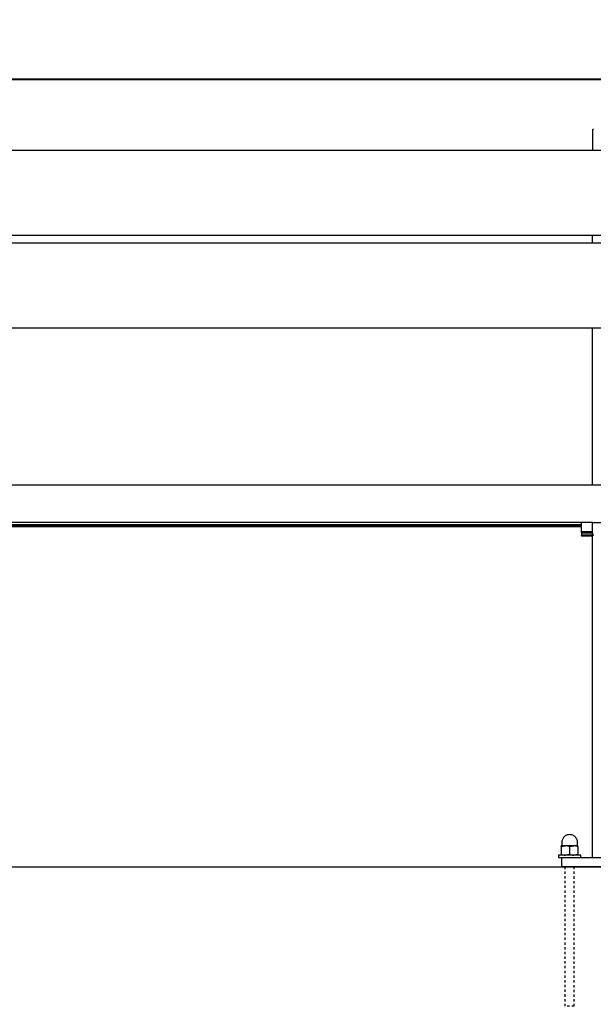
# Model space of a CAD drawing. Header units: inches. Extents: x -1 to 175, y 3 to 130.
# Drawn here: x 43.29 to 67.57, y 88.17 to 129.92 of the extents above; entities that cross this region are included whole.
import ezdxf

# ---------------------------------------------------------------- set-up
doc = ezdxf.new("R2010")
doc.units = ezdxf.units.IN
doc.header["$PDSIZE"] = -1
doc.linetypes.add('HIDDEN', pattern=[1.905, 1.27, -0.635])
for name, color, linetype, lineweight in [('ZANO_R', 7, 'Continuous', 0), ('ZANO_R_przerywana', 250, 'HIDDEN', 0), ('ZANO_W', 1, 'Continuous', 0)]:
    doc.layers.add(name, color=color, linetype=linetype, lineweight=lineweight)
doc.styles.get("Standard").update_dxf_attribs({"font": 'ARIALUNI.TTF'})
doc.dimstyles.new('amerykanie', dxfattribs={"dimtxt": 50, "dimasz": 50, "dimexe": 0.5, "dimexo": 0.5, "dimgap": 1, "dimtad": 1, "dimdec": 0, "dimzin": 0, "dimlunit": 5, "dimtxsty": 'Standard', "dimcen": 0.09, "dimclrd": 1, "dimclre": 1, "dimclrt": 1, "dimazin": 0, "dimtfac": 1, "dimtdec": 0, "dimtmove": 0, "dimatfit": 3, "dimfxl": 1, "dimtzin": 0, "dimarcsym": 1})

# ---------------------------------------------------------------- blocks, each defined once
blk = doc.blocks.new('*D371')
at = {"layer": 'Defpoints', "color": 0}
for p in [(75.229, 127.408), (4.363, 124.207), (75.229, 124.207)]:
    blk.add_point(p, dxfattribs=at)
at = {"layer": 'ZANO_W', "color": 1, "lineweight": -2}
for p, q in [((4.363, 124.707), (4.363, 127.908)), ((75.229, 124.707), (75.229, 127.908)), ((5.363, 127.408), (74.229, 127.408))]:
    blk.add_line(p, q, dxfattribs=at)
at = {"layer": 'ZANO_W', "color": 1}
for points in [[(5.363, 127.575), (5.363, 127.242), (4.363, 127.408)], [(74.229, 127.242), (74.229, 127.575), (75.229, 127.408)]]:
    blk.add_solid(points, dxfattribs=at)
at = {"layer": 'ZANO_W', "color": 1, "insert": (39.796, 128.427), "char_height": 1, "attachment_point": 5}
blk.add_mtext('70 7/8', dxfattribs=at)

msp = doc.modelspace()

# ---------------------------------------------------------------- linework, layer by layer
at = {"layer": 'ZANO_R'}
for p, q in [((67.57754, 125.28021), (67.54496, 125.25199)), ((67.54496, 125.25199), (67.54496, 124.40384)), ((4.56024, 124.40384), (75.03254, 124.40384)), ((75.03254, 120.78307), (4.56024, 120.78307)), ((67.54496, 120.48296), (67.54496, 120.78307)), ((4.56024, 120.48296), (75.03254, 120.48296)), ((67.98616, 116.86219), (11.35584, 116.86219)), ((67.54496, 110.21432), (67.54496, 116.86219)), ((74.90715, 110.21432), (4.43485, 110.21432)), ((67.54496, 108.63952), (11.79704, 108.63952)), ((67.07252, 108.63769), (12.26948, 108.63769)), ((67.07252, 108.44267), (67.07252, 108.63952)), ((67.54496, 108.63952), (69.1985, 108.63952)), ((67.54496, 108.44197), (67.54496, 108.63952)), ((67.07252, 108.54059), (12.26948, 108.54059)), ((67.07252, 108.5276), (12.26948, 108.5276)), ((67.07252, 108.46567), (12.26948, 108.46567)), ((67.07252, 108.45208), (12.26948, 108.45208)), ((67.07252, 108.24585), (67.07252, 108.44267)), ((67.07252, 108.21099), (67.07252, 108.24585)), ((67.54496, 108.24582), (67.07252, 108.24582)), ((67.07252, 108.21099), (67.07252, 108.18814)), ((67.54496, 108.21094), (67.07252, 108.21094)), ((67.07252, 108.18814), (67.07252, 108.10994)), ((67.54496, 108.18809), (67.07252, 108.18809)), ((67.54496, 108.18844), (67.54496, 108.44197)), ((67.54501, 108.18386), (67.54496, 108.18844)), ((67.54496, 108.18399), (67.54496, 108.18816)), ((67.54496, 108.18337), (67.54496, 108.18318)), ((67.54496, 108.0932), (67.54496, 108.18308)), ((67.54501, 108.18386), (67.54506, 108.18207)), ((67.54521, 108.17841), (67.54502, 108.18318)), ((67.54521, 108.17841), (67.54531, 108.17667)), ((67.54587, 108.1693), (67.5453, 108.17667)), ((67.54552, 108.17355), (67.54566, 108.17178)), ((67.54589, 108.16931), (67.54615, 108.16675)), ((67.54643, 108.16428), (67.54614, 108.16675)), ((67.54644, 108.16428), (67.54662, 108.16292)), ((67.54702, 108.15989), (67.5466, 108.16292)), ((67.54704, 108.15989), (67.54801, 108.15388)), ((67.54801, 108.15388), (67.54917, 108.1479)), ((67.54917, 108.1479), (67.55052, 108.14196)), ((67.55052, 108.14196), (67.55205, 108.13607)), ((67.07252, 108.09536), (67.07252, 108.10994)), ((67.54496, 108.10989), (67.07252, 108.10989)), ((67.07252, 108.09536), (67.07252, 108.05843)), ((67.54496, 108.09531), (67.07252, 108.09531)), ((67.54496, 108.05838), (67.07252, 108.05838)), ((67.54496, 108.0932), (67.56558, 108.0909)), ((67.54496, 107.98662), (67.54496, 108.0932)), ((67.54496, 107.96628), (67.54496, 107.98662)), ((67.54496, 107.93239), (67.54496, 107.96628)), ((67.54496, 107.91036), (67.54496, 107.93239)), ((67.54496, 107.88192), (67.54496, 107.91036)), ((67.54496, 107.85783), (67.54496, 107.88192)), ((67.54496, 107.83133), (67.54496, 107.85783)), ((67.54496, 107.80835), (67.54496, 107.83133)), ((67.54496, 107.77526), (67.54496, 107.80835)), ((67.54496, 107.75027), (67.54496, 107.77526)), ((67.54496, 107.72258), (67.54496, 107.75027)), ((67.54496, 107.69602), (67.54496, 107.72258)), ((67.55298, 108.1328), (67.55205, 108.13607)), ((67.55298, 108.1328), (67.55305, 108.13259)), ((67.55411, 108.12912), (67.55305, 108.13259)), ((67.5541, 108.12912), (67.55576, 108.12412)), ((67.55633, 108.12249), (67.55576, 108.12412)), ((67.55633, 108.12249), (67.55778, 108.11855)), ((67.55868, 108.11623), (67.55778, 108.11855)), ((67.55868, 108.11623), (67.56015, 108.11259)), ((67.56015, 108.11259), (67.5617, 108.10899)), ((67.56246, 108.1073), (67.5617, 108.10899)), ((67.56245, 108.1073), (67.56368, 108.10464)), ((67.56619, 108.0995), (67.56368, 108.10464)), ((67.57119, 108.09025), (67.56558, 108.0909)), ((67.56558, 108.0909), (67.56696, 108.09025)), ((67.56619, 108.0995), (67.56733, 108.09728)), ((67.56696, 108.09025), (67.56831, 108.08956)), ((67.56878, 108.09456), (67.56733, 108.09728)), ((67.56831, 108.08956), (67.56964, 108.08883)), ((67.56878, 108.09456), (67.56966, 108.09297)), ((67.56964, 108.08883), (67.57095, 108.08805)), ((67.57119, 108.09025), (67.56966, 108.09297)), ((67.57095, 108.08805), (67.57223, 108.08723)), ((67.57119, 108.09025), (67.57166, 108.08945)), ((67.57398, 108.08556), (67.57166, 108.08945)), ((67.57223, 108.08723), (67.57348, 108.08637)), ((67.57398, 108.08556), (67.57467, 108.08445)), ((67.54496, 107.66879), (67.54496, 107.69602)), ((67.54496, 107.64252), (67.54496, 107.66879)), ((67.54496, 107.61845), (67.54496, 107.64252)), ((67.54496, 107.59316), (67.54496, 107.61845)), ((67.54496, 107.56183), (67.54496, 107.59316)), ((67.54496, 107.53844), (67.54496, 107.56183)), ((67.54496, 107.50782), (67.54496, 107.53844)), ((67.54496, 107.48632), (67.54496, 107.50782)), ((67.54496, 107.45918), (67.54496, 107.48632)), ((67.54496, 107.43275), (67.54496, 107.45918)), ((67.54496, 107.40561), (67.54496, 107.43275)), ((67.54496, 107.37671), (67.54496, 107.40561)), ((67.54496, 107.34745), (67.54496, 107.37671)), ((67.54496, 107.32798), (67.54496, 107.34745)), ((67.54496, 107.29557), (67.54496, 107.32798)), ((67.54496, 107.27282), (67.54496, 107.29557)), ((67.54496, 107.24236), (67.54496, 107.27282)), ((67.54496, 107.2201), (67.54496, 107.24236)), ((67.54496, 107.19077), (67.54496, 107.2201)), ((67.54496, 107.16473), (67.54496, 107.19077)), ((67.54496, 107.13697), (67.54496, 107.16473)), ((67.54496, 107.10829), (67.54496, 107.13697)), ((67.54496, 107.08234), (67.54496, 107.10829)), ((67.54496, 107.05672), (67.54496, 107.08234)), ((67.54496, 107.02694), (67.54496, 107.05672)), ((67.54496, 107.00858), (67.54496, 107.02694)), ((67.54496, 106.96583), (67.54496, 107.00858)), ((67.54496, 106.95199), (67.54496, 106.96583)), ((67.54496, 106.92097), (67.54496, 106.95199)), ((67.54496, 106.89505), (67.54496, 106.92097)), ((67.54496, 106.86781), (67.54496, 106.89505)), ((67.54496, 106.83823), (67.54496, 106.86781)), ((67.54496, 106.81571), (67.54496, 106.83823)), ((67.54496, 106.79366), (67.54496, 106.81571)), ((67.54496, 106.76021), (67.54496, 106.79366)), ((67.54496, 106.73085), (67.54496, 106.76021)), ((67.54496, 106.70168), (67.54496, 106.73085)), ((67.54496, 106.68217), (67.54496, 106.70168)), ((67.54496, 106.65132), (67.54496, 106.68217)), ((67.54496, 106.62584), (67.54496, 106.65132)), ((67.54496, 106.59996), (67.54496, 106.62584)), ((67.54496, 106.57425), (67.54496, 106.59996)), ((67.54496, 106.54421), (67.54496, 106.57425)), ((67.54496, 106.52167), (67.54496, 106.54421)), ((67.54496, 106.48775), (67.54496, 106.52167)), ((67.54496, 106.46537), (67.54496, 106.48775)), ((67.54496, 106.43059), (67.54496, 106.46537)), ((67.54496, 106.41137), (67.54496, 106.43059)), ((67.54496, 106.37272), (67.54496, 106.41137)), ((67.54496, 106.35644), (67.54496, 106.37272)), ((67.54496, 106.31651), (67.54496, 106.35644)), ((67.54496, 106.30221), (67.54496, 106.31651)), ((67.54496, 106.24776), (67.54496, 106.30221)), ((67.54496, 106.23498), (67.54496, 106.24776)), ((67.54496, 106.19227), (67.54496, 106.23498)), ((67.54496, 106.1748), (67.54496, 106.19227)), ((67.54496, 106.13724), (67.54496, 106.1748)), ((67.54496, 106.11427), (67.54496, 106.13724)), ((67.54496, 106.08365), (67.54496, 106.11427)), ((67.54496, 106.06327), (67.54496, 106.08365)), ((67.54496, 106.03177), (67.54496, 106.06327)), ((67.54496, 106.00197), (67.54496, 106.03177)), ((67.54496, 105.97197), (67.54496, 106.00197)), ((67.54496, 105.95416), (67.54496, 105.97197)), ((67.54496, 105.92376), (67.54496, 105.95416)), ((67.54496, 105.89482), (67.54496, 105.92376)), ((67.54496, 105.86387), (67.54496, 105.89482)), ((67.54496, 105.84256), (67.54496, 105.86387)), ((67.54496, 105.8064), (67.54496, 105.84256)), ((67.54496, 105.77819), (67.54496, 105.8064)), ((67.54496, 105.75659), (67.54496, 105.77819)), ((67.54496, 105.73493), (67.54496, 105.75659)), ((67.54496, 105.70579), (67.54496, 105.73493)), ((67.54496, 105.68165), (67.54496, 105.70579)), ((67.54496, 105.64755), (67.54496, 105.68165)), ((67.54496, 105.62553), (67.54496, 105.64755)), ((67.54496, 105.59796), (67.54496, 105.62553)), ((67.54496, 105.57728), (67.54496, 105.59796)), ((67.54496, 105.53677), (67.54496, 105.57728)), ((67.54496, 105.51441), (67.54496, 105.53677)), ((67.54496, 105.49198), (67.54496, 105.51441)), ((67.54496, 105.45626), (67.54496, 105.49198)), ((67.54496, 105.43445), (67.54496, 105.45626)), ((67.54496, 105.4016), (67.54496, 105.43445)), ((67.54496, 105.37478), (67.54496, 105.4016)), ((67.54496, 105.35211), (67.54496, 105.37478)), ((67.54496, 105.31191), (67.54496, 105.35211)), ((67.54496, 105.3003), (67.54496, 105.31191)), ((67.54496, 105.26982), (67.54496, 105.3003)), ((67.54496, 105.24088), (67.54496, 105.26982)), ((67.54496, 105.20962), (67.54496, 105.24088)), ((67.54496, 105.18756), (67.54496, 105.20962)), ((67.54496, 105.15119), (67.54496, 105.18756)), ((67.54496, 105.12414), (67.54496, 105.15119)), ((67.54496, 105.1006), (67.54496, 105.12414)), ((67.54496, 105.07657), (67.54496, 105.1006)), ((67.54496, 105.05333), (67.54496, 105.07657)), ((67.54496, 105.02316), (67.54496, 105.05333)), ((67.54496, 105.00067), (67.54496, 105.02316)), ((67.54496, 104.96529), (67.54496, 105.00067)), ((67.54496, 104.94102), (67.54496, 104.96529)), ((67.54496, 104.91184), (67.54496, 104.94102)), ((67.54496, 104.88597), (67.54496, 104.91184)), ((67.54496, 104.85822), (67.54496, 104.88597)), ((67.54496, 104.82222), (67.54496, 104.85822)), ((67.54496, 104.80754), (67.54496, 104.82222)), ((67.54496, 104.77688), (67.54496, 104.80754)), ((67.54496, 104.74978), (67.54496, 104.77688)), ((67.54496, 104.71566), (67.54496, 104.74978)), ((67.54496, 104.6911), (67.54496, 104.71566)), ((67.54496, 104.66648), (67.54496, 104.6911)), ((67.54496, 104.64002), (67.54496, 104.66648)), ((67.54496, 104.60314), (67.54496, 104.64002)), ((67.54496, 104.58448), (67.54496, 104.60314)), ((67.54496, 104.54984), (67.54496, 104.58448)), ((67.54496, 104.52866), (67.54496, 104.54984)), ((67.54496, 104.49165), (67.54496, 104.52866)), ((67.54496, 104.47282), (67.54496, 104.49165)), ((67.54496, 104.41718), (67.54496, 104.47282)), ((67.54496, 104.40324), (67.54496, 104.41718)), ((67.54496, 104.36109), (67.54496, 104.40324)), ((67.54496, 104.34131), (67.54496, 104.36109)), ((67.54496, 104.30519), (67.54496, 104.34131)), ((67.54496, 104.28559), (67.54496, 104.30519)), ((67.54496, 104.25324), (67.54496, 104.28559)), ((67.54496, 104.22669), (67.54496, 104.25324)), ((67.54496, 104.19335), (67.54496, 104.22669)), ((67.54496, 104.17819), (67.54496, 104.19335)), ((67.54496, 104.1374), (67.54496, 104.17819)), ((67.54496, 104.11115), (67.54496, 104.1374)), ((67.54496, 104.08504), (67.54496, 104.11115)), ((67.54496, 104.05914), (67.54496, 104.08504)), ((67.54496, 104.03318), (67.54496, 104.05914)), ((67.54496, 104.00718), (67.54496, 104.03318)), ((67.54496, 103.98112), (67.54496, 104.00718)), ((67.54496, 103.95288), (67.54496, 103.98112)), ((67.54496, 103.91856), (67.54496, 103.95288)), ((67.54496, 103.90267), (67.54496, 103.91856)), ((67.54496, 103.85741), (67.54496, 103.90267)), ((67.54496, 103.83719), (67.54496, 103.85741)), ((67.54496, 103.80254), (67.54496, 103.83719)), ((67.54496, 103.79626), (67.54496, 103.80254)), ((67.54496, 103.75784), (67.54496, 103.79626)), ((67.54496, 103.72734), (67.54496, 103.75784)), ((67.54496, 103.6914), (67.54496, 103.72734)), ((67.54496, 103.67803), (67.54496, 103.6914)), ((67.54496, 103.64903), (67.54496, 103.67803)), ((67.54496, 103.61143), (67.54496, 103.64903)), ((67.54496, 103.58468), (67.54496, 103.61143)), ((67.54496, 103.55933), (67.54496, 103.58468)), ((67.54496, 103.53106), (67.54496, 103.55933)), ((67.54496, 103.50418), (67.54496, 103.53106)), ((67.54496, 103.47727), (67.54496, 103.50418)), ((67.54496, 103.45031), (67.54496, 103.47727)), ((67.54496, 103.4233), (67.54496, 103.45031)), ((67.54496, 103.39626), (67.54496, 103.4233)), ((67.54496, 103.36918), (67.54496, 103.39626)), ((67.54496, 103.34205), (67.54496, 103.36918)), ((67.54496, 103.31351), (67.54496, 103.34205)), ((67.54496, 103.28768), (67.54496, 103.31351)), ((67.54496, 103.26044), (67.54496, 103.28768)), ((67.54496, 103.23137), (67.54496, 103.26044)), ((67.54496, 103.20135), (67.54496, 103.23137)), ((67.54496, 103.17847), (67.54496, 103.20135)), ((67.54496, 103.14739), (67.54496, 103.17847)), ((67.54496, 103.12363), (67.54496, 103.14739)), ((67.54496, 103.09616), (67.54496, 103.12363)), ((67.54496, 103.06594), (67.54496, 103.09616)), ((67.54496, 103.04109), (67.54496, 103.06594)), ((67.54496, 103.01351), (67.54496, 103.04109)), ((67.54496, 102.98267), (67.54496, 103.01351)), ((67.54496, 102.95934), (67.54496, 102.98267)), ((67.54496, 102.93376), (67.54496, 102.95934)), ((67.54496, 102.89896), (67.54496, 102.93376)), ((67.54496, 102.8571), (67.54496, 102.89896)), ((67.54496, 102.84475), (67.54496, 102.8571)), ((67.54496, 102.81507), (67.54496, 102.84475)), ((67.54496, 102.79071), (67.54496, 102.81507)), ((67.54496, 102.75582), (67.54496, 102.79071)), ((67.54496, 102.73077), (67.54496, 102.75582)), ((67.54496, 102.6885), (67.54496, 102.73077)), ((67.54496, 102.67827), (67.54496, 102.6885)), ((67.54496, 102.56581), (67.54496, 102.67827)), ((67.54496, 102.5612), (67.54496, 102.56581)), ((67.54496, 102.50957), (67.54496, 102.5612)), ((67.54496, 102.48963), (67.54496, 102.50957)), ((67.54496, 102.45334), (67.54496, 102.48963)), ((67.54496, 102.43324), (67.54496, 102.45334)), ((67.54496, 102.4011), (67.54496, 102.43324)), ((67.54496, 102.37116), (67.54496, 102.4011)), ((67.54496, 102.34756), (67.54496, 102.37116)), ((67.54496, 102.31268), (67.54496, 102.34756)), ((67.54496, 102.28462), (67.54496, 102.31268)), ((67.54496, 102.26162), (67.54496, 102.28462)), ((67.54496, 102.22838), (67.54496, 102.26162)), ((67.54496, 102.21855), (67.54496, 102.22838)), ((67.54496, 102.17541), (67.54496, 102.21855)), ((67.54496, 102.14493), (67.54496, 102.17541)), ((67.54496, 102.1159), (67.54496, 102.14493)), ((67.54496, 102.08895), (67.54496, 102.1159)), ((67.54496, 102.06952), (67.54496, 102.08895)), ((67.54496, 102.04563), (67.54496, 102.06952)), ((67.54496, 102.00343), (67.54496, 102.04563)), ((67.54496, 101.99412), (67.54496, 102.00343)), ((67.54496, 101.95882), (67.54496, 101.99412)), ((67.54496, 101.91872), (67.54496, 101.95882)), ((67.54496, 101.89096), (67.54496, 101.91872)), ((67.54496, 101.87216), (67.54496, 101.89096)), ((67.54496, 101.84333), (67.54496, 101.87216)), ((67.54496, 101.82818), (67.54496, 101.84333)), ((67.54496, 101.78452), (67.54496, 101.82818)), ((67.54496, 101.76795), (67.54496, 101.78452)), ((67.54496, 101.74082), (67.54496, 101.76795)), ((67.54496, 101.69706), (67.54496, 101.74082)), ((67.54496, 101.69258), (67.54496, 101.69706)), ((67.54496, 101.65326), (67.54496, 101.69258)), ((67.54496, 101.61722), (67.54496, 101.65326)), ((67.54496, 101.60921), (67.54496, 101.61722)), ((67.54496, 101.56552), (67.54496, 101.60921)), ((67.54496, 101.54186), (67.54496, 101.56552)), ((67.54496, 101.52158), (67.54496, 101.54186)), ((67.54496, 101.4776), (67.54496, 101.52158)), ((67.54496, 101.46653), (67.54496, 101.4776)), ((67.54496, 101.43357), (67.54496, 101.46653)), ((67.54496, 101.3912), (67.54496, 101.43357)), ((67.54496, 101.38508), (67.54496, 101.3912)), ((67.54496, 101.34733), (67.54496, 101.38508)), ((67.54496, 101.31589), (67.54496, 101.34733)), ((67.54496, 101.30126), (67.54496, 101.31589)), ((67.54496, 101.26029), (67.54496, 101.30126)), ((67.54496, 101.24059), (67.54496, 101.26029)), ((67.54496, 101.21658), (67.54496, 101.24059)), ((67.54496, 101.18153), (67.54496, 101.21658)), ((67.54496, 101.16043), (67.54496, 101.18153)), ((67.54496, 101.12172), (67.54496, 101.16043)), ((67.54496, 101.10429), (67.54496, 101.12172)), ((67.54496, 101.06196), (67.54496, 101.10429)), ((67.54496, 101.04816), (67.54496, 101.06196)), ((67.54496, 101.01481), (67.54496, 101.04816)), ((67.54496, 100.99205), (67.54496, 101.01481)), ((67.54496, 100.94256), (67.54496, 100.99205)), ((67.54496, 100.93594), (67.54496, 100.94256)), ((67.54496, 100.91341), (67.54496, 100.93594)), ((67.54496, 100.87984), (67.54496, 100.91341)), ((67.54496, 100.82702), (67.54496, 100.87984)), ((67.54496, 100.82333), (67.54496, 100.82702)), ((67.54496, 100.76808), (67.54496, 100.82333)), ((67.54496, 100.68287), (67.54496, 100.76808)), ((67.54496, 100.65812), (67.54496, 100.68287)), ((67.54496, 100.63612), (67.54496, 100.65812)), ((67.54496, 100.60193), (67.54496, 100.63612)), ((67.54496, 100.57253), (67.54496, 100.60193)), ((67.54496, 100.54749), (67.54496, 100.57253)), ((67.54496, 100.52606), (67.54496, 100.54749)), ((67.54496, 100.48877), (67.54496, 100.52606)), ((67.54496, 100.47701), (67.54496, 100.48877)), ((67.54496, 100.43629), (67.54496, 100.47701)), ((67.54496, 100.41373), (67.54496, 100.43629)), ((67.54496, 100.37978), (67.54496, 100.41373)), ((67.54496, 100.35792), (67.54496, 100.37978)), ((67.54496, 100.32754), (67.54496, 100.35792)), ((67.54496, 100.29766), (67.54496, 100.32754)), ((67.54496, 100.27449), (67.54496, 100.29766)), ((67.54496, 100.25243), (67.54496, 100.27449)), ((67.54496, 100.21465), (67.54496, 100.25243)), ((67.54496, 100.19318), (67.54496, 100.21465)), ((67.54496, 100.1601), (67.54496, 100.19318)), ((67.54496, 100.13492), (67.54496, 100.1601)), ((67.54496, 100.10855), (67.54496, 100.13492)), ((67.54496, 100.07982), (67.54496, 100.10855)), ((67.54496, 100.05296), (67.54496, 100.07982)), ((67.54496, 100.0269), (67.54496, 100.05296)), ((67.54496, 99.99723), (67.54496, 100.0269)), ((67.54496, 99.97092), (67.54496, 99.99723)), ((67.54496, 99.94014), (67.54496, 99.97092)), ((67.54496, 99.91366), (67.54496, 99.94014)), ((67.54496, 99.88613), (67.54496, 99.91366)), ((67.54496, 99.85707), (67.54496, 99.88613)), ((67.54496, 99.83437), (67.54496, 99.85707)), ((67.54496, 99.8046), (67.54496, 99.83437)), ((67.54496, 99.77413), (67.54496, 99.8046)), ((67.54496, 99.75205), (67.54496, 99.77413)), ((67.54496, 99.71795), (67.54496, 99.75205)), ((67.54496, 99.69539), (67.54496, 99.71795)), ((67.54496, 99.66514), (67.54496, 99.69539)), ((67.54496, 99.64174), (67.54496, 99.66514)), ((67.54496, 99.60847), (67.54496, 99.64174)), ((67.54496, 99.58321), (67.54496, 99.60847)), ((67.54496, 99.55639), (67.54496, 99.58321)), ((67.54496, 99.53062), (67.54496, 99.55639)), ((67.54496, 99.50222), (67.54496, 99.53062)), ((67.54496, 99.47436), (67.54496, 99.50222)), ((67.54496, 99.44597), (67.54496, 99.47436)), ((67.54496, 99.41708), (67.54496, 99.44597)), ((67.54496, 99.39119), (67.54496, 99.41708)), ((67.54496, 99.3668), (67.54496, 99.39119)), ((67.54496, 99.33599), (67.54496, 99.3668)), ((67.54496, 99.31191), (67.54496, 99.33599)), ((67.54496, 99.28072), (67.54496, 99.31191)), ((67.54496, 99.2605), (67.54496, 99.28072)), ((67.54496, 99.22649), (67.54496, 99.2605)), ((67.54496, 99.20054), (67.54496, 99.22649)), ((67.54496, 99.16979), (67.54496, 99.20054)), ((67.54496, 99.14797), (67.54496, 99.16979)), ((67.54496, 99.11222), (67.54496, 99.14797)), ((67.54496, 99.09284), (67.54496, 99.11222)), ((67.54496, 99.05006), (67.54496, 99.09284)), ((67.54496, 99.03865), (67.54496, 99.05006)), ((67.54496, 98.98325), (67.54496, 99.03865)), ((67.54496, 98.96991), (67.54496, 98.98325)), ((67.54496, 98.92923), (67.54496, 98.96991)), ((67.54496, 98.90874), (67.54496, 98.92923)), ((67.54496, 98.87338), (67.54496, 98.90874)), ((67.54496, 98.85288), (67.54496, 98.87338)), ((67.54496, 98.81725), (67.54496, 98.85288)), ((67.54496, 98.79853), (67.54496, 98.81725)), ((67.54496, 98.7626), (67.54496, 98.79853)), ((67.54496, 98.74133), (67.54496, 98.7626)), ((67.54496, 98.71257), (67.54496, 98.74133)), ((67.54496, 98.68563), (67.54496, 98.71257)), ((67.54496, 98.6559), (67.54496, 98.68563)), ((67.54496, 98.63359), (67.54496, 98.6559)), ((67.54496, 98.59991), (67.54496, 98.63359)), ((67.54496, 98.57827), (67.54496, 98.59991)), ((67.54496, 98.55038), (67.54496, 98.57827)), ((67.54496, 98.52353), (67.54496, 98.55038)), ((67.54496, 98.49313), (67.54496, 98.52353)), ((67.54496, 98.46881), (67.54496, 98.49313)), ((67.54496, 98.43385), (67.54496, 98.46881)), ((67.54496, 98.4112), (67.54496, 98.43385)), ((67.54496, 98.38787), (67.54496, 98.4112)), ((67.54496, 98.35732), (67.54496, 98.38787)), ((67.54496, 98.32889), (67.54496, 98.35732)), ((67.54496, 98.3064), (67.54496, 98.32889)), ((67.54496, 98.27997), (67.54496, 98.3064)), ((67.54496, 98.25026), (67.54496, 98.27997)), ((67.54496, 98.22093), (67.54496, 98.25026)), ((67.54496, 98.19717), (67.54496, 98.22093)), ((67.54496, 98.1695), (67.54496, 98.19717)), ((67.54496, 98.14382), (67.54496, 98.1695)), ((67.54496, 98.10899), (67.54496, 98.14382)), ((67.54496, 98.08515), (67.54496, 98.10899)), ((67.54496, 98.06124), (67.54496, 98.08515)), ((67.54496, 98.03485), (67.54496, 98.06124)), ((67.54496, 98.01065), (67.54496, 98.03485)), ((67.54496, 97.98199), (67.54496, 98.01065)), ((67.54496, 97.96098), (67.54496, 97.98199)), ((67.54496, 97.91775), (67.54496, 97.96098)), ((67.54496, 97.90136), (67.54496, 97.91775)), ((67.54496, 97.87073), (67.54496, 97.90136)), ((67.54496, 97.8442), (67.54496, 97.87073)), ((67.54496, 97.82006), (67.54496, 97.8442)), ((67.54496, 97.79296), (67.54496, 97.82006)), ((67.54496, 97.76811), (67.54496, 97.79296)), ((67.54496, 97.74724), (67.54496, 97.76811)), ((67.54496, 97.70477), (67.54496, 97.74724)), ((67.54496, 97.69837), (67.54496, 97.70477)), ((67.54496, 97.66064), (67.54496, 97.69837)), ((67.54496, 97.6302), (67.54496, 97.66064)), ((67.54496, 97.60566), (67.54496, 97.6302)), ((67.54496, 97.57509), (67.54496, 97.60566)), ((67.54496, 97.5547), (67.54496, 97.57509)), ((67.54496, 97.52173), (67.54496, 97.5547)), ((67.54496, 97.50027), (67.54496, 97.52173)), ((67.54496, 97.46427), (67.54496, 97.50027)), ((67.54496, 97.44587), (67.54496, 97.46427)), ((67.54496, 97.41265), (67.54496, 97.44587)), ((67.54496, 97.39152), (67.54496, 97.41265)), ((67.54496, 97.35565), (67.54496, 97.39152)), ((67.54496, 97.33722), (67.54496, 97.35565)), ((67.54496, 97.30468), (67.54496, 97.33722)), ((67.54496, 97.27907), (67.54496, 97.30468)), ((67.54496, 97.17588), (67.54496, 97.27907)), ((67.54496, 97.1577), (67.54496, 97.17588)), ((67.54496, 97.12384), (67.54496, 97.1577)), ((67.54496, 97.0977), (67.54496, 97.12384)), ((67.54496, 97.07084), (67.54496, 97.0977)), ((67.54496, 97.04522), (67.54496, 97.07084)), ((67.54496, 97.01733), (67.54496, 97.04522)), ((67.54496, 96.99245), (67.54496, 97.01733)), ((67.54496, 96.96359), (67.54496, 96.99245)), ((67.54496, 96.9394), (67.54496, 96.96359)), ((67.54496, 96.90962), (67.54496, 96.9394)), ((67.54496, 96.88607), (67.54496, 96.90962)), ((67.54496, 96.85542), (67.54496, 96.88607)), ((67.54496, 96.83247), (67.54496, 96.85542)), ((67.54496, 96.80557), (67.54496, 96.83247)), ((67.54496, 96.77861), (67.54496, 96.80557)), ((67.54496, 96.75158), (67.54496, 96.77861)), ((67.54496, 96.72449), (67.54496, 96.75158)), ((67.54496, 96.69733), (67.54496, 96.72449)), ((67.54496, 96.67011), (67.54496, 96.69733)), ((67.54496, 96.64283), (67.54496, 96.67011)), ((67.54496, 96.61549), (67.54496, 96.64283)), ((67.54496, 96.58808), (67.54496, 96.61549)), ((67.54496, 96.56126), (67.54496, 96.58808)), ((67.54496, 96.5331), (67.54496, 96.56126)), ((67.54496, 96.50753), (67.54496, 96.5331)), ((67.54496, 96.48431), (67.54496, 96.50753)), ((67.54496, 96.45958), (67.54496, 96.48431)), ((67.54496, 96.4274), (67.54496, 96.45958)), ((67.54496, 96.40757), (67.54496, 96.4274)), ((67.54496, 96.3823), (67.54496, 96.40757)), ((67.54496, 96.35224), (67.54496, 96.3823)), ((67.54496, 96.32993), (67.54496, 96.35224)), ((67.54496, 96.30635), (67.54496, 96.32993)), ((67.54496, 96.27526), (67.54496, 96.30635)), ((67.54496, 96.24788), (67.54496, 96.27526)), ((67.54496, 96.22662), (67.54496, 96.24788)), ((67.54496, 96.19844), (67.54496, 96.22662)), ((67.54496, 96.1702), (67.54496, 96.19844)), ((67.54496, 96.14721), (67.54496, 96.1702)), ((67.54496, 96.11607), (67.54496, 96.14721)), ((67.54496, 96.09036), (67.54496, 96.11607)), ((67.54496, 96.06699), (67.54496, 96.09036)), ((67.54496, 96.04265), (67.54496, 96.06699)), ((67.54496, 96.01415), (67.54496, 96.04265)), ((67.54496, 95.98661), (67.54496, 96.01415)), ((67.54496, 95.96172), (67.54496, 95.98661)), ((67.54496, 95.93939), (67.54496, 95.96172)), ((67.54496, 95.90861), (67.54496, 95.93939)), ((67.54496, 95.88261), (67.54496, 95.90861)), ((67.54496, 95.85955), (67.54496, 95.88261)), ((67.54496, 95.83293), (67.54496, 95.85955)), ((67.54496, 95.80304), (67.54496, 95.83293)), ((67.54496, 95.78307), (67.54496, 95.80304)), ((67.54496, 95.75384), (67.54496, 95.78307)), ((67.54496, 95.7283), (67.54496, 95.75384)), ((67.54496, 95.69404), (67.54496, 95.7283)), ((67.54496, 95.67752), (67.54496, 95.69404)), ((67.54496, 95.63295), (67.54496, 95.67752)), ((67.54496, 95.62482), (67.54496, 95.63295)), ((67.54496, 95.57328), (67.54496, 95.62482)), ((67.54496, 95.56031), (67.54496, 95.57328)), ((67.54496, 95.51961), (67.54496, 95.56031)), ((67.54496, 95.50068), (67.54496, 95.51961)), ((67.54496, 95.46709), (67.54496, 95.50068)), ((67.54496, 95.45247), (67.54496, 95.46709)), ((67.54496, 95.41961), (67.54496, 95.45247)), ((67.54496, 95.39721), (67.54496, 95.41961)), ((67.54496, 95.36826), (67.54496, 95.39721)), ((67.54496, 95.33924), (67.54496, 95.36826)), ((67.54496, 95.31481), (67.54496, 95.33924)), ((67.54496, 95.29377), (67.54496, 95.31481)), ((67.54496, 95.26652), (67.54496, 95.29377)), ((67.54496, 95.23744), (67.54496, 95.26652)), ((67.54496, 95.21031), (67.54496, 95.23744)), ((67.54496, 95.18839), (67.54496, 95.21031)), ((67.54496, 95.16497), (67.54496, 95.18839)), ((67.54496, 95.13614), (67.54496, 95.16497)), ((67.54496, 95.10745), (67.54496, 95.13614)), ((67.54496, 95.08315), (67.54496, 95.10745)), ((67.54496, 95.0571), (67.54496, 95.08315)), ((67.54496, 95.03646), (67.54496, 95.0571)), ((67.54496, 95.00719), (67.54496, 95.03646)), ((67.54496, 94.98098), (67.54496, 95.00719)), ((67.54496, 94.95314), (67.54496, 94.98098)), ((67.54496, 94.92818), (67.54496, 94.95314)), ((67.54496, 94.9055), (67.54496, 94.92818)), ((67.54496, 94.87542), (67.54496, 94.9055)), ((67.54496, 94.85498), (67.54496, 94.87542)), ((67.54496, 94.83088), (67.54496, 94.85498)), ((67.54496, 94.80773), (67.54496, 94.83088)), ((67.54496, 94.77628), (67.54496, 94.80773)), ((67.54496, 94.75411), (67.54496, 94.77628)), ((66.24232, 94.46632), (70.50113, 94.46632)), ((66.24232, 94.07262), (66.24232, 94.46632)), ((67.54496, 94.73153), (67.54496, 94.75411)), ((67.54496, 94.69797), (67.54496, 94.73153)), ((67.54496, 94.67524), (67.54496, 94.69797)), ((67.54496, 94.64957), (67.54496, 94.67524)), ((67.54496, 94.63029), (67.54496, 94.64957)), ((67.54496, 94.59825), (67.54496, 94.63029)), ((67.54496, 94.57512), (67.54496, 94.59825)), ((67.54496, 94.54544), (67.54496, 94.57512)), ((67.54496, 94.52351), (67.54496, 94.54544)), ((67.54496, 94.49723), (67.54496, 94.52351)), ((67.54496, 94.46984), (67.54496, 94.49723)), ((67.54496, 94.46632), (67.54496, 94.46984)), ((70.50113, 94.07262), (66.24232, 94.07262))]:
    msp.add_line(p, q, dxfattribs=at)
for points in [[(66.10004, 94.46632), (67.04492, 94.46632)], [(-0.61164, 94.07262), (174.97811, 94.07262)]]:
    msp.add_lwpolyline(points, dxfattribs=at)
at = {"layer": 'ZANO_R_przerywana'}
for p, q in [((66.21815, 94.9268), (66.21815, 94.95845)), ((66.39532, 94.95845), (66.21815, 94.95845)), ((66.21815, 94.9268), (66.21815, 94.59639)), ((66.23784, 95.09624), (66.23784, 94.96829)), ((66.74965, 94.95845), (66.39532, 94.95845)), ((66.57248, 94.9268), (66.57248, 94.59639)), ((66.92681, 94.95845), (66.74965, 94.95845)), ((66.90713, 94.96829), (66.90713, 95.09624)), ((66.92681, 94.9268), (66.92681, 94.95845)), ((66.92681, 94.9268), (66.92681, 94.59639)), ((66.10004, 94.56475), (66.10004, 94.46632)), ((67.04492, 94.56475), (66.10004, 94.56475)), ((66.21815, 94.56475), (66.21815, 94.59639)), ((66.92681, 94.56475), (66.92681, 94.59639)), ((67.04492, 94.46632), (67.04492, 94.56475))]:
    msp.add_line(p, q, dxfattribs=at)
at = {"layer": 'ZANO_R_przerywana', "ltscale": 0.05}
for p, q in [((66.37563, 94.07262), (66.37563, 88.16712)), ((66.76933, 88.16712), (66.76933, 94.07262)), ((66.76933, 88.16712), (66.37563, 88.16712))]:
    msp.add_line(p, q, dxfattribs=at)
at = {"layer": 'ZANO_R_przerywana', "flags": 128}
for points in [[(66.21815, 94.9268), (66.30495, 94.94976), (66.39532, 94.95845)], [(66.57248, 94.9268), (66.65928, 94.94976), (66.74965, 94.95845)], [(66.57248, 94.59639), (66.48568, 94.57343), (66.39532, 94.56475)], [(66.92681, 94.59639), (66.84001, 94.57343), (66.74965, 94.56475)]]:
    msp.add_lwpolyline(points, dxfattribs=at)
at = {"layer": 'ZANO_R_przerywana'}
for centre, radius, start, end in [((66.57248, 95.09624), 0.33465, 0, 180), ((66.22799, 94.96829), 0.00984, 270, 0), ((66.39078, 94.42137), 0.53709, 70.226911, 89.51668), ((66.74511, 94.42137), 0.53709, 70.226929, 89.516663), ((66.91697, 94.96829), 0.00984, 180, 270), ((66.39985, 95.10185), 0.53712, 250.227875, 269.516419), ((66.75418, 95.10185), 0.53713, 250.227928, 269.516399)]:
    msp.add_arc(centre, radius, start, end, dxfattribs=at)

# ---------------------------------------------------------------- dimensions: what is measured, and where the dimension line sits
at = {"layer": 'ZANO_W'}
dim = msp.add_linear_dim(base=(75.22939, 127.40823), p1=(4.36339, 124.20699), p2=(75.22939, 124.20699), dimstyle='amerykanie', override={"dimtxt": 1, "dimasz": 1, "dimgap": 0.5, "dimdec": 4, "dimaunit": 1, "dimadec": 1, "dimtdec": 4, "dimtmove": 1, "dimfrac": 2}, dxfattribs=at)
dim.commit()
dim.dimension.update_dxf_attribs({"geometry": '*D371', "text_midpoint": (39.79639, 128.42733)})

doc.saveas('drawing.dxf')
